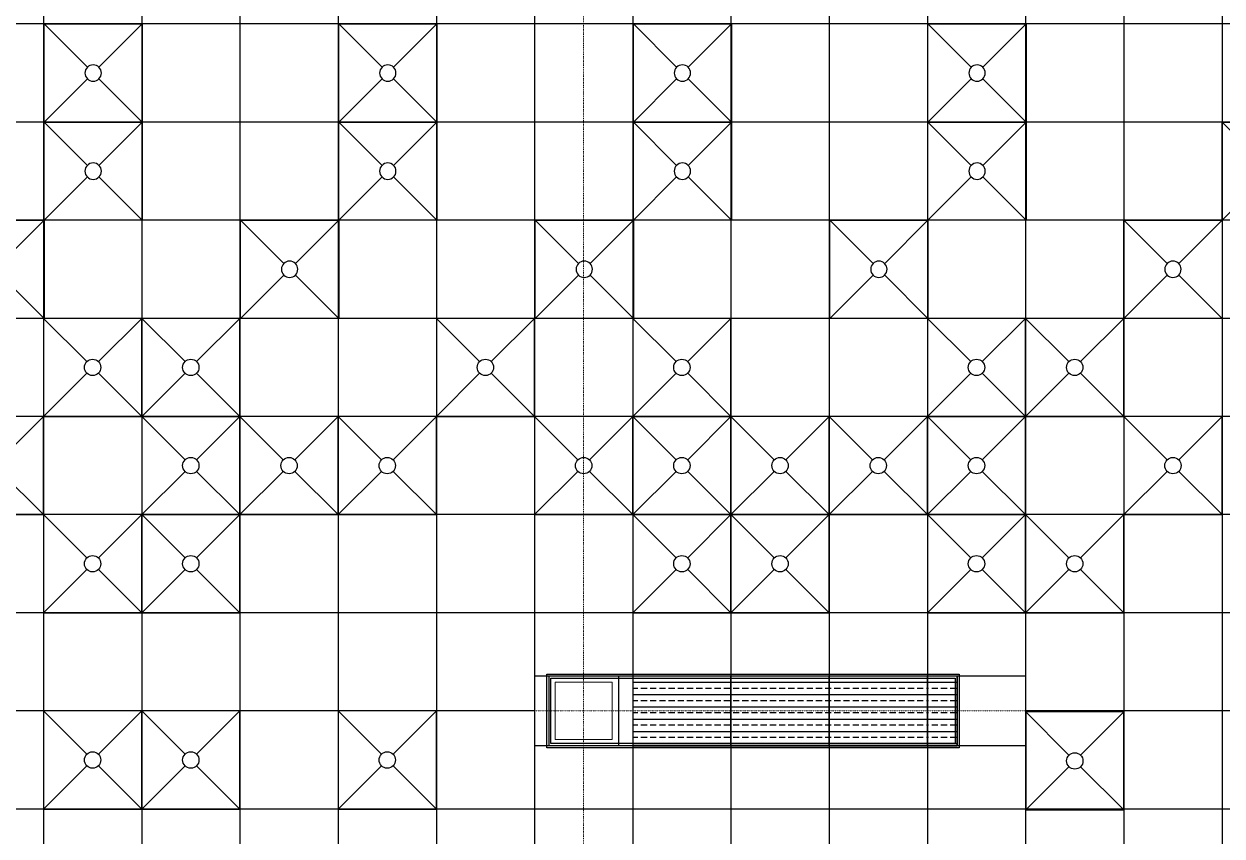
# Model space of a CAD drawing. Extents: x -32000 to 290600, y -111057 to 131250.
# Drawn here: x 203161 to 217800, y 58470 to 68400 of the extents above; entities that cross this region are included whole.
import ezdxf

# ---------------------------------------------------------------- set-up
doc = ezdxf.new("R2010")
doc.units = 0
doc.header["$LTSCALE"] = 5
doc.linetypes.add('H12PL3$0$JJP_三點線', pattern=[0.9, 0.3, -0.15, 0, -0.15, 0, -0.15, 0, -0.15])
for name, color, linetype in [('H12PL3$0$S-COL', 252, 'Continuous'), ('H12PL3$0$S-GRID', 252, 'Continuous'), ('XFDC30-200K$0$A-C-4500 (50K)', 9, 'Continuous'), ('XFDC30-50K$0$A-C-4500 (50K)', 9, 'Continuous'), ('XFDH30-50K$0$A-DR (50k)', 8, 'Continuous'), ('XFDH30-50K$0$A-FFU-1200x1200_FAB B', 8, 'Continuous'), ('XFDP30$0$A-W-P1S (50K)', 9, 'Continuous')]:
    doc.layers.add(name, color=color, linetype=linetype)

# ---------------------------------------------------------------- blocks, each defined once
blk = doc.blocks.new('XFDP30')
at = {"layer": 'XFDP30$0$A-W-P1S (50K)'}
for points in [[(209550, 60450), (214590, 60450), (214590, 59550), (209550, 59550)], [(209600, 60400), (214540, 60400), (214540, 59600), (209600, 59600)]]:
    blk.add_lwpolyline(points, close=True, dxfattribs=at)
blk = doc.blocks.new('H12PL3')
at = {"layer": 'H12PL3$0$S-COL', "lineweight": 0, "flags": 128}
blk.add_lwpolyline([(209650, 59650), (210350, 59650), (210350, 60350), (209650, 60350)], close=True, dxfattribs=at)
at = {"layer": 'H12PL3$0$S-GRID', "linetype": 'H12PL3$0$JJP_三點線', "lineweight": 0}
for p, q in [((210000, 128250), (210000, -28000)), ((-29000, 60000), (289600, 60000))]:
    blk.add_line(p, q, dxfattribs=at)
blk.add_blockref('XFDP30', (0, 0))
blk = doc.blocks.new('XFDC30-50K')
at = {"layer": 'XFDC30-50K$0$A-C-4500 (50K)', "ltscale": 0.3}
for p, q in [((203400, 87000, 0), (203400, 3000, 0)), ((204600, 87000, 0), (204600, 3000, 0)), ((205800, 87000, 0), (205800, 3000, 0)), ((207000, 87000, 0), (207000, 3000, 0)), ((208200, 87000, 0), (208200, 3000, 0)), ((209400, 87000, 0), (209400, 3000, 0)), ((210600, 87000, 0), (210600, 3000, 0)), ((211800, 87000, 0), (211800, 3000, 0)), ((213000, 87000, 0), (213000, 3000, 0)), ((214200, 87000, 0), (214200, 3000, 0)), ((215400, 87000, 0), (215400, 3000, 0)), ((216600, 87000, 0), (216600, 3000, 0)), ((217800, 87000, 0), (217800, 3000, 0)), ((243000, 68400), (174600, 68400)), ((243000, 67200), (174600, 67200)), ((243000, 66000), (174600, 66000)), ((243000, 64800), (174600, 64800)), ((243000, 63600), (174600, 63600)), ((243000, 62400), (174600, 62400)), ((243000, 61200), (174600, 61200)), ((215400, 60425), (209400, 60425)), ((209575, 60425), (209575, 59575)), ((210425, 60425), (210425, 59575)), ((214565, 60425), (214565, 59575)), ((209400, 60000), (198600, 60000)), ((226200, 60000), (215400, 60000)), ((215400, 59575), (209400, 59575)), ((243000, 58800), (174600, 58800))]:
    blk.add_line(p, q, dxfattribs=at)
blk = doc.blocks.new('XFDC30-200K')
at = {"layer": 'XFDC30-200K$0$A-C-4500 (50K)', "ltscale": 0.3}
for p, q in [((203400, 87000, 0), (203400, 3000, 0)), ((204600, 87000, 0), (204600, 3000, 0)), ((205800, 87000, 0), (205800, 3000, 0)), ((207000, 87000, 0), (207000, 3000, 0)), ((208200, 87000, 0), (208200, 3000, 0)), ((209400, 87000, 0), (209400, 3000, 0)), ((210600, 87000, 0), (210600, 3000, 0)), ((211800, 87000, 0), (211800, 3000, 0)), ((213000, 87000, 0), (213000, 3000, 0)), ((214200, 87000, 0), (214200, 3000, 0)), ((215400, 87000, 0), (215400, 3000, 0)), ((216600, 87000, 0), (216600, 3000, 0)), ((217800, 87000, 0), (217800, 3000, 0)), ((243000, 68400), (174600, 68400)), ((243000, 67200), (174600, 67200)), ((243000, 66000), (174600, 66000)), ((243000, 64800), (174600, 64800)), ((243000, 63600), (174600, 63600)), ((243000, 62400), (174600, 62400)), ((243000, 61200), (174600, 61200)), ((215400, 60425), (209400, 60425)), ((209575, 60425), (209575, 59575)), ((210425, 60425), (210425, 59575)), ((214565, 60425), (214565, 59575)), ((209400, 60000), (198600, 60000)), ((226200, 60000), (215400, 60000)), ((215400, 59575), (209400, 59575)), ((243000, 58800), (174600, 58800))]:
    blk.add_line(p, q, dxfattribs=at)
blk = doc.blocks.new('XFDH30-50K$0$FFU-1212')
for p, q in [((0, 120), (52.9, 67.1)), ((67.1, 67.1), (120, 120)), ((0, 0), (52.9, 52.9)), ((67.1, 52.9), (120, 0))]:
    blk.add_line(p, q)
blk.add_lwpolyline([(0, 0), (120, 0), (120, 120), (0, 120)], close=True)
blk.add_circle((60, 60), 10)
blk = doc.blocks.new('*U235')
h = blk.add_hatch()
h.set_pattern_fill('ANSI33', color=256, scale=60, angle=135, style=0)
h.set_pattern_definition([(180, (70, 35), (-3e-15, -15), []), (180, (62.5, 42.5), (-3e-15, -15), [7.5, -3.75])])
h.paths.add_polyline_path([(0, 85), (0, 0), (120, 0), (120, 80), (120, 80), (120, 85)])
blk.add_lwpolyline([(0, 85), (0, 0), (120, 0), (120, 80), (120, 80), (120, 85), (0, 85)])
blk = doc.blocks.new('*U236')
h = blk.add_hatch()
h.set_pattern_fill('ANSI33', color=256, scale=60, angle=135, style=0)
h.set_pattern_definition([(180, (-13.5, 35), (-3e-15, -15), []), (180, (-21, 42.5), (-3e-15, -15), [7.5, -3.75])])
h.paths.add_polyline_path([(0, 85), (0, 0), (36.5, 0), (36.5, 80), (36.5, 80), (36.5, 85)])
blk.add_lwpolyline([(0, 85), (0, 0), (36.5, 0), (36.5, 80), (36.5, 80), (36.5, 85), (0, 85)])
blk = doc.blocks.new('XFDH30-50K')
at = {"layer": 'XFDH30-50K$0$A-DR (50k)', "xscale": 10, "yscale": 10, "zscale": 10}
for name, p in [('*U235', (210600, 59575)), ('*U235', (211800, 59575)), ('*U235', (213000, 59575)), ('*U236', (214200, 59575))]:
    blk.add_blockref(name, p, dxfattribs=at)
at = {"layer": 'XFDH30-50K$0$A-FFU-1200x1200_FAB B', "yscale": 10, "zscale": 10}
for p, xscale, rotation in [((204607, 68400), -10, 89.9999999999992), ((208207, 68400), -10, 89.9999999999992), ((211807, 68400), -10, 89.9999999999992), ((215407, 68400), -10, 89.9999999999992), ((204607, 67200), -10, 89.9999999999992), ((208207, 67200), -10, 89.9999999999992), ((211807, 67200), -10, 89.9999999999992), ((215407, 67200), -10, 89.9999999999992), ((219000, 67200), -10, 89.9999999999992), ((203407, 66000), -10, 89.9999999999992), ((207007, 66000), -10, 89.9999999999992), ((210607, 66000), -10, 89.9999999999992), ((214207, 66000), -10, 89.9999999999992), ((217800, 66000), -10, 89.9999999999992), ((204600, 63600), 10, 90.00000000000001), ((205800, 63600), 10, 90.00000000000001), ((209400, 63600), 10, 90.00000000000001), ((211800, 63600), 10, 90.00000000000001), ((215400, 63600), 10, 90.00000000000001), ((216600, 63600), 10, 90.00000000000001), ((203400, 62400), 10, 90.00000000000001), ((205800, 62400), 10, 90.00000000000001), ((207000, 62400), 10, 90.00000000000001), ((208200, 62400), 10, 90.00000000000001), ((210600, 62400), 10, 90.00000000000001), ((211800, 62400), 10, 90.00000000000001), ((213000, 62400), 10, 90.00000000000001), ((214200, 62400), 10, 90.00000000000001), ((215400, 62400), 10, 90.00000000000001), ((217800, 62400), 10, 90.00000000000001), ((204600, 61200), 10, 90.00000000000001), ((205800, 61200), 10, 90.00000000000001), ((211800, 61200), 10, 90.00000000000001), ((213000, 61200), 10, 90.00000000000001), ((215400, 61200), 10, 90.00000000000001), ((216600, 61200), 10, 90.00000000000001), ((204600, 58800), 10, 90.00000000000001), ((205800, 58800), 10, 90.00000000000001), ((208200, 58800), 10, 90.00000000000001), ((216601, 58789), 10, 90.00000000000001)]:
    blk.add_blockref('XFDH30-50K$0$FFU-1212', p, dxfattribs=dict(at, xscale=xscale, rotation=rotation))

msp = doc.modelspace()

# ---------------------------------------------------------------- block references
for name in ['H12PL3', 'XFDC30-200K', 'XFDC30-50K', 'XFDH30-50K']:
    msp.add_blockref(name, (0, 0))

doc.saveas('drawing.dxf')
